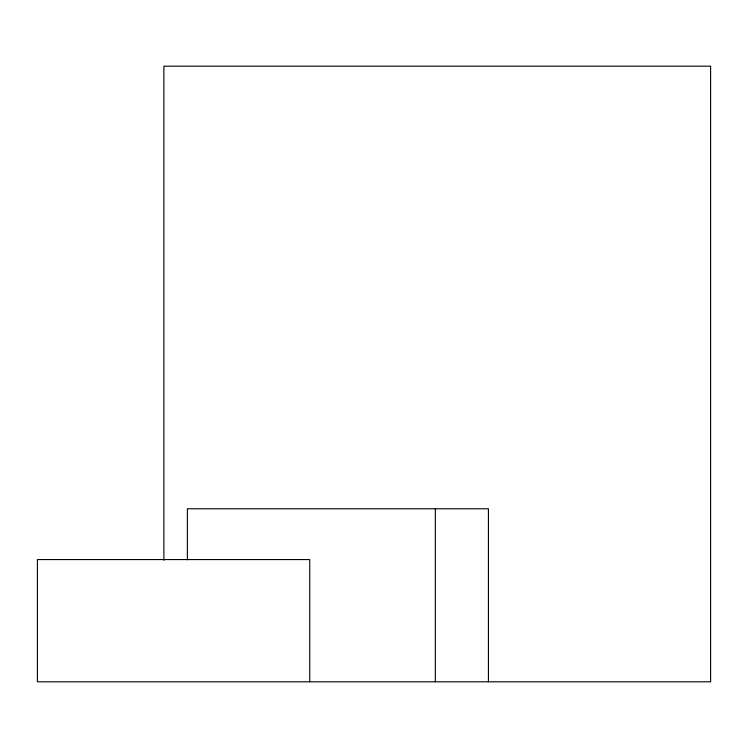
<?xml version="1.0" encoding="UTF-8"?>
<svg xmlns="http://www.w3.org/2000/svg" width="748" height="748" viewBox="0 0 748 748"><rect width="100%" height="100%" fill="white"/><g stroke="black" fill="none" stroke-linecap="round" stroke-linejoin="round"><path stroke-width="1.12" d="M488.435 681.811L488.435 508.771L187.383 508.771L187.383 559.869M435.327 508.771L435.327 681.811M309.737 681.811L309.737 559.56L37.4 559.56L37.4 681.811L710.6 681.811L710.6 66.189L163.877 66.189L163.877 560.317"/></g></svg>
